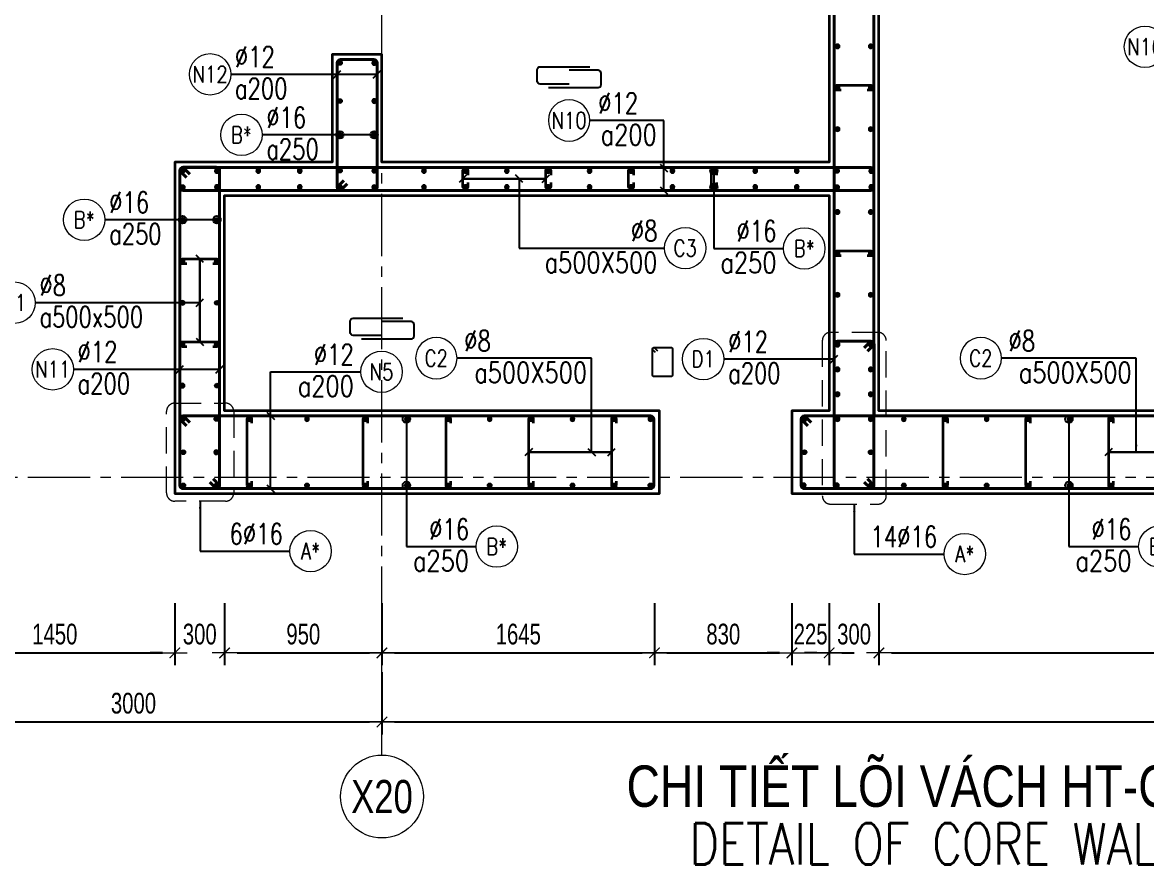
# Model space of a CAD drawing. Header units: millimetres. Extents: x 738475 to 1279438, y -34239 to 156422.
# Drawn here: x 1063583 to 1070368, y 47379 to 52462 of the extents above; entities that cross this region are included whole.
import ezdxf
from ezdxf.enums import TextEntityAlignment as Align

# ---------------------------------------------------------------- set-up
doc = ezdxf.new("R2010")
doc.units = ezdxf.units.MM
doc.header["$MEASUREMENT"] = 0
for name, pattern in [('HIDDEN2', [4.7625, 3.175, -1.5875]), ('HT_Dim Grid$0$CENTER2', [1.125, 0.75, -0.125, 0.125, -0.125]), ('HT_Grid$0$CENTER2', [1.125, 0.75, -0.125, 0.125, -0.125])]:
    doc.linetypes.add(name, pattern=pattern)
doc.layers.get('0').update_dxf_attribs({"lineweight": 20})
doc.layers.get('Defpoints').update_dxf_attribs({"color": 151, "lineweight": 9})
for name, color, linetype, lineweight in [('HT_Dim Grid$0$NDC_S_AXIS', 5, 'HT_Dim Grid$0$CENTER2', 13), ('HT_Dim Grid$0$NDC_S_SYMBOL', 1, 'Continuous', 15), ('HT_Dim Grid$0$NDC_S_TEXT SYMBOL', 7, 'Continuous', 20), ('HT_Grid$0$NDC_S_AXIS', 5, 'HT_Grid$0$CENTER2', 13), ('KC-LEADER', 153, 'Continuous', 18), ('KC-THEP', 6, 'Continuous', 40), ('NDC_S_ANNO', 7, 'Continuous', 20), ('NDC_S_DIM', 1, 'Continuous', 15), ('NDC_S_ENG TITLE', 3, 'Continuous', 20), ('NDC_S_HIDDEN', 8, 'HIDDEN2', 13), ('NDC_S_LEADER', 1, 'Continuous', 15), ('NDC_S_REBAR', 4, 'Continuous', 35), ('NDC_S_STIRRUP', 4, 'Continuous', 40), ('NDC_S_TEXT SYMBOL', 7, 'Continuous', 20), ('NDC_S_VN TEXT', 7, 'Continuous', 20), ('NDC_S_VN TITLE', 6, 'Continuous', 35), ('NDC_S_WALL', 6, 'Continuous', 35)]:
    doc.layers.add(name, color=color, linetype=linetype, lineweight=lineweight)
doc.layers.add('Leader', color=6, linetype='Continuous')
doc.layers.add('Ligature', color=1, linetype='Continuous')
doc.styles.add('HT_Dim Grid$0$NDC_ANNO', font='', dxfattribs={"width": 0.8})
doc.styles.add('NDC_ANNO', font='', dxfattribs={"width": 0.8})
doc.styles.add('NDC_DIM', font='', dxfattribs={"width": 0.75})
doc.styles.add('NDC_EN TXT', font='romans.shx', dxfattribs={"width": 0.8})
doc.styles.add('NDC_VIE TXT', font='arial.ttf', dxfattribs={"width": 0.8})
doc.styles.get('HT_Dim Grid$0$NDC_ANNO').set_extended_font_data('Dotum')
doc.styles.get('NDC_ANNO').set_extended_font_data('Dotum')
doc.styles.get('NDC_DIM').set_extended_font_data('Dotum')
doc.dimstyles.new('NDC_dim_30', dxfattribs={"dimscale": 30, "dimtxt": 2.5, "dimasz": 1.5, "dimexe": 1.5, "dimexo": 2.5, "dimgap": 1, "dimtad": 1, "dimdec": 0, "dimzin": 0, "dimdsep": 46, "dimtxsty": 'NDC_DIM', "dimblk": 'DIMMARK', "dimcen": 0.09, "dimdle": 1.2, "dimclrd": 1, "dimclre": 1, "dimclrt": 3, "dimadec": 0, "dimazin": 0, "dimtfac": 1, "dimtdec": 0, "dimtix": 1, "dimtofl": 0, "dimtmove": 0, "dimatfit": 3, "dimfxl": 6, "dimfxlon": 1, "dimtolj": 1, "dimtzin": 0, "dimarcsym": 0})
doc.dimstyles.new('NDC_dim_50', dxfattribs={"dimscale": 50, "dimtxt": 2.5, "dimasz": 1.5, "dimexe": 1.5, "dimexo": 2.5, "dimgap": 1, "dimtad": 1, "dimdec": 0, "dimzin": 0, "dimdsep": 46, "dimtxsty": 'NDC_DIM', "dimblk": 'DIMMARK', "dimcen": 0.09, "dimdle": 1.2, "dimclrd": 1, "dimclre": 1, "dimclrt": 3, "dimadec": 0, "dimazin": 0, "dimtfac": 1, "dimtdec": 0, "dimtix": 1, "dimtofl": 0, "dimtmove": 0, "dimatfit": 3, "dimfxl": 6, "dimfxlon": 1, "dimtolj": 1, "dimtzin": 0, "dimarcsym": 0})

# ---------------------------------------------------------------- blocks, each defined once
blk = doc.blocks.new('THEP')
at = {"layer": 'KC-LEADER', "color": 6}
blk.add_circle((0, 0), 14, dxfattribs=at)
at = {"layer": 'KC-THEP'}
for p, q in [((-14, 0), (14, 0)), ((9.9, 9.9), (-9.9, -9.9)), ((-9.9, 9.9), (9.9, -9.9)), ((0, 14), (0, -14))]:
    blk.add_line(p, q, dxfattribs=at)
blk = doc.blocks.new('DIMMARK')
at = {"layer": 'NDC_S_DIM', "color": 1}
blk.add_line((-1.5, 0), (1, 0), dxfattribs=at)
at = {"layer": 'NDC_S_DIM', "color": 2, "const_width": 0.1}
blk.add_lwpolyline([(-0.424, -0.424), (0.424, 0.424)], dxfattribs=at)
blk = doc.blocks.new('*U10')
blk.add_circle((2.5, 0), 2.5)
at = {"layer": 'NDC_S_VN TEXT', "color": 3, "style": 'NDC_EN TXT'}
for tag, width, p in [('DK2', 0.75, (-0.85, 0.85)), ('KC2', 0.8, (-0.85, -2.97))]:
    blk.add_attdef(tag, text='', height=2.5, dxfattribs=dict(at, width=width)).set_placement(p, align=Align.RIGHT)
at = {"layer": 'NDC_S_VN TEXT', "color": 7, "style": 'NDC_EN TXT', "width": 0.8}
blk.add_attdef('SH3', text='', height=2, dxfattribs=at).set_placement((2.5, 0), align=Align.MIDDLE)
blk = doc.blocks.new('*U11')
blk.add_circle((-2.5, 0), 2.5)
at = {"layer": 'NDC_S_VN TEXT', "color": 3, "style": 'NDC_EN TXT', "width": 0.75}
for tag, p in [('DK1', (0.5, 0.85)), ('KC1', (0.5, -2.97))]:
    blk.add_attdef(tag, p, '', height=2.5, dxfattribs=at)
at = {"layer": 'NDC_S_VN TEXT', "color": 7, "style": 'NDC_EN TXT', "width": 0.8}
blk.add_attdef('SH2', text='', height=2, dxfattribs=at).set_placement((-2.5, 0), align=Align.MIDDLE)
blk = doc.blocks.new('*U9')
blk.add_circle((2.5, 0), 2.5)
at = {"layer": 'NDC_S_VN TEXT', "color": 3, "style": 'NDC_EN TXT', "width": 0.75}
blk.add_attdef('DK2', text='', height=2.5, dxfattribs=at).set_placement((-0.85, 0.85), align=Align.RIGHT)
at = {"layer": 'NDC_S_VN TEXT', "color": 7, "style": 'NDC_EN TXT', "width": 0.8}
blk.add_attdef('SH3', text='', height=2, dxfattribs=at).set_placement((2.5, 0), align=Align.MIDDLE)
blk = doc.blocks.new('A$C72321851')
at = {"layer": 'Ligature'}
for points in [[(-60.9, -129.3), (-60.9, 170.9, -0.414214), (-43.3, 188.5), (25.8, 188.5, -0.414214), (43.4, 170.9), (43.4, -4.3)], [(-39.7, -4.3), (-39.7, -179.5, 0.414214), (-22.1, -197.1), (47, -197.1, 0.414214), (64.6, -179.5), (64.6, 120.7)]]:
    blk.add_lwpolyline(points, format="xyb", dxfattribs=at)
blk = doc.blocks.new('*U12')
blk.add_circle((-2.5, 0), 2.5)
at = {"layer": 'NDC_S_VN TEXT', "color": 3, "style": 'NDC_EN TXT', "width": 0.75}
for tag, p in [('DK1', (0.5, 0.85)), ('KC1', (0.5, -2.97))]:
    blk.add_attdef(tag, p, '', height=2.5, dxfattribs=at)
at = {"layer": 'NDC_S_VN TEXT', "color": 7, "style": 'NDC_EN TXT', "width": 0.8}
blk.add_attdef('SH2', text='', height=2, dxfattribs=at).set_placement((-2.5, 0), align=Align.MIDDLE)
blk = doc.blocks.new('*D759')
at = {"layer": 'Defpoints', "color": 0, "ltscale": 200, "transparency": 16777216}
for p in [(1063053.3, 50539), (1064503.3, 50539), (1064503.3, 48656.8)]:
    blk.add_point(p, dxfattribs=at)
at = {"layer": 'NDC_S_DIM', "color": 1, "lineweight": -2, "ltscale": 200, "transparency": 16777216}
for p, q in [((1063053.3, 48956.8), (1063053.3, 48581.8)), ((1064503.3, 48956.8), (1064503.3, 48581.8)), ((1063128.3, 48656.8), (1064428.3, 48656.8))]:
    blk.add_line(p, q, dxfattribs=at)
at = {"layer": 'NDC_S_DIM', "color": 1, "lineweight": -2, "ltscale": 200, "transparency": 16777216, "xscale": 75, "yscale": 75, "zscale": 75, "rotation": 180}
blk.add_blockref('DIMMARK', (1063053.3, 48656.8), dxfattribs=at)
at = {"layer": 'NDC_S_DIM', "color": 1, "lineweight": -2, "ltscale": 200, "transparency": 16777216, "xscale": 75, "yscale": 75, "zscale": 75}
blk.add_blockref('DIMMARK', (1064503.3, 48656.8), dxfattribs=at)
at = {"layer": 'NDC_S_DIM', "color": 3, "ltscale": 200, "transparency": 16777216, "insert": (1063778.3, 48769.4), "char_height": 125, "attachment_point": 5, "style": 'NDC_DIM'}
blk.add_mtext('\\A1;1450', dxfattribs=at)
blk = doc.blocks.new('*D760')
at = {"layer": 'Defpoints', "color": 0, "ltscale": 200, "transparency": 16777216}
for p in [(1064503.3, 50539), (1064803.3, 50539), (1064803.3, 48656.8)]:
    blk.add_point(p, dxfattribs=at)
at = {"layer": 'NDC_S_DIM', "color": 1, "lineweight": -2, "ltscale": 200, "transparency": 16777216}
for p, q in [((1064503.3, 48956.8), (1064503.3, 48581.8)), ((1064803.3, 48956.8), (1064803.3, 48581.8)), ((1064428.3, 48656.8), (1064353.3, 48656.8)), ((1064878.3, 48656.8), (1064953.3, 48656.8))]:
    blk.add_line(p, q, dxfattribs=at)
at = {"layer": 'NDC_S_DIM', "color": 1, "lineweight": -2, "ltscale": 200, "transparency": 16777216, "xscale": 75, "yscale": 75, "zscale": 75}
blk.add_blockref('DIMMARK', (1064503.3, 48656.8), dxfattribs=at)
at = {"layer": 'NDC_S_DIM', "color": 1, "lineweight": -2, "ltscale": 200, "transparency": 16777216, "xscale": 75, "yscale": 75, "zscale": 75, "rotation": 180}
blk.add_blockref('DIMMARK', (1064803.3, 48656.8), dxfattribs=at)
at = {"layer": 'NDC_S_DIM', "color": 3, "ltscale": 200, "transparency": 16777216, "insert": (1064653.3, 48769.4), "char_height": 125, "attachment_point": 5, "style": 'NDC_DIM'}
blk.add_mtext('\\A1;300', dxfattribs=at)
blk = doc.blocks.new('*D761')
at = {"layer": 'Defpoints', "color": 0, "ltscale": 200, "transparency": 16777216}
for p in [(1064803.3, 50539), (1065753.3, 49497.3), (1065753.3, 48656.8)]:
    blk.add_point(p, dxfattribs=at)
at = {"layer": 'NDC_S_DIM', "color": 1, "lineweight": -2, "ltscale": 200, "transparency": 16777216}
for p, q in [((1064803.3, 48956.8), (1064803.3, 48581.8)), ((1065753.3, 48956.8), (1065753.3, 48581.8)), ((1064878.3, 48656.8), (1065678.3, 48656.8))]:
    blk.add_line(p, q, dxfattribs=at)
at = {"layer": 'NDC_S_DIM', "color": 1, "lineweight": -2, "ltscale": 200, "transparency": 16777216, "xscale": 75, "yscale": 75, "zscale": 75, "rotation": 180}
blk.add_blockref('DIMMARK', (1064803.3, 48656.8), dxfattribs=at)
at = {"layer": 'NDC_S_DIM', "color": 1, "lineweight": -2, "ltscale": 200, "transparency": 16777216, "xscale": 75, "yscale": 75, "zscale": 75}
blk.add_blockref('DIMMARK', (1065753.3, 48656.8), dxfattribs=at)
at = {"layer": 'NDC_S_DIM', "color": 3, "ltscale": 200, "transparency": 16777216, "insert": (1065278.3, 48769.4), "char_height": 125, "attachment_point": 5, "style": 'NDC_DIM'}
blk.add_mtext('\\A1;950', dxfattribs=at)
blk = doc.blocks.new('*D762')
at = {"layer": 'Defpoints', "color": 0, "ltscale": 200, "transparency": 16777216}
for p in [(1068453.3, 50539), (1068753.3, 50539), (1068753.3, 48656.8)]:
    blk.add_point(p, dxfattribs=at)
at = {"layer": 'NDC_S_DIM', "color": 1, "lineweight": -2, "ltscale": 200, "transparency": 16777216}
for p, q in [((1068453.3, 48956.8), (1068453.3, 48581.8)), ((1068753.3, 48956.8), (1068753.3, 48581.8)), ((1068378.3, 48656.8), (1068303.3, 48656.8)), ((1068828.3, 48656.8), (1068903.3, 48656.8))]:
    blk.add_line(p, q, dxfattribs=at)
at = {"layer": 'NDC_S_DIM', "color": 1, "lineweight": -2, "ltscale": 200, "transparency": 16777216, "xscale": 75, "yscale": 75, "zscale": 75}
blk.add_blockref('DIMMARK', (1068453.3, 48656.8), dxfattribs=at)
at = {"layer": 'NDC_S_DIM', "color": 1, "lineweight": -2, "ltscale": 200, "transparency": 16777216, "xscale": 75, "yscale": 75, "zscale": 75, "rotation": 180}
blk.add_blockref('DIMMARK', (1068753.3, 48656.8), dxfattribs=at)
at = {"layer": 'NDC_S_DIM', "color": 3, "ltscale": 200, "transparency": 16777216, "insert": (1068603.3, 48769.4), "char_height": 125, "attachment_point": 5, "style": 'NDC_DIM'}
blk.add_mtext('\\A1;300', dxfattribs=at)
blk = doc.blocks.new('*D763')
at = {"layer": 'Defpoints', "color": 0, "ltscale": 200, "transparency": 16777216}
for p in [(1062753.3, 49779.7), (1065753.3, 49497.3), (1065753.3, 48239.7)]:
    blk.add_point(p, dxfattribs=at)
at = {"layer": 'NDC_S_DIM', "color": 1, "lineweight": -2, "ltscale": 200, "transparency": 16777216}
for p, q in [((1062753.3, 48539.7), (1062753.3, 48164.7)), ((1065753.3, 48539.7), (1065753.3, 48164.7)), ((1062828.3, 48239.7), (1065678.3, 48239.7))]:
    blk.add_line(p, q, dxfattribs=at)
at = {"layer": 'NDC_S_DIM', "color": 1, "lineweight": -2, "ltscale": 200, "transparency": 16777216, "xscale": 75, "yscale": 75, "zscale": 75, "rotation": 180}
blk.add_blockref('DIMMARK', (1062753.3, 48239.7), dxfattribs=at)
at = {"layer": 'NDC_S_DIM', "color": 1, "lineweight": -2, "ltscale": 200, "transparency": 16777216, "xscale": 75, "yscale": 75, "zscale": 75}
blk.add_blockref('DIMMARK', (1065753.3, 48239.7), dxfattribs=at)
at = {"layer": 'NDC_S_DIM', "color": 3, "ltscale": 200, "transparency": 16777216, "insert": (1064253.3, 48352.3), "char_height": 125, "attachment_point": 5, "style": 'NDC_DIM'}
blk.add_mtext('\\A1;3000', dxfattribs=at)
blk = doc.blocks.new('*D776')
at = {"layer": 'Defpoints', "color": 0, "ltscale": 200, "transparency": 16777216}
for p in [(1061191.5, 50117.9), (1064061, 50117.9), (1064061, 49717.9)]:
    blk.add_point(p, dxfattribs=at)
at = {"layer": 'NDC_S_DIM', "color": 1, "lineweight": -2, "ltscale": 200, "transparency": 16777216}
for p, q in [((1061491.5, 50117.9), (1061116.5, 50117.9)), ((1061191.5, 49792.9), (1061191.5, 50042.9)), ((1061491.5, 49717.9), (1061116.5, 49717.9))]:
    blk.add_line(p, q, dxfattribs=at)
at = {"layer": 'NDC_S_DIM', "color": 1, "lineweight": -2, "ltscale": 200, "transparency": 16777216, "xscale": 75, "yscale": 75, "zscale": 75}
for p, rotation in [((1061191.5, 50117.9), 90), ((1061191.5, 49717.9), 270)]:
    blk.add_blockref('DIMMARK', p, dxfattribs=dict(at, rotation=rotation))
at = {"layer": 'NDC_S_DIM', "color": 3, "ltscale": 200, "transparency": 16777216, "insert": (1061079, 49917.9), "char_height": 125, "attachment_point": 5, "rotation": 90, "style": 'NDC_DIM'}
blk.add_mtext('\\A1;400', dxfattribs=at)
blk = doc.blocks.new('*U19')
at = {"layer": 'HT_Dim Grid$0$NDC_S_SYMBOL'}
blk.add_line((0, 5), (0, 9), dxfattribs=at)
blk.add_circle((0, 0), 5, dxfattribs=at)
at = {"layer": 'HT_Dim Grid$0$NDC_S_TEXT SYMBOL', "color": 7, "style": 'HT_Dim Grid$0$NDC_ANNO', "width": 0.8}
blk.add_attdef('GRID', text='', height=4, dxfattribs=at).set_placement((0, 0), align=Align.MIDDLE)
blk = doc.blocks.new('*D784')
at = {"layer": 'Defpoints', "color": 0, "ltscale": 200, "transparency": 16777216}
for p in [(1064061, 49717.9), (1061191.5, 49617.9), (1062753.3, 49617.9)]:
    blk.add_point(p, dxfattribs=at)
at = {"layer": 'NDC_S_DIM', "color": 1, "lineweight": -2, "ltscale": 200, "transparency": 16777216}
for p, q in [((1061191.5, 49792.9), (1061191.5, 49867.9)), ((1061491.5, 49717.9), (1061116.5, 49717.9)), ((1061491.5, 49617.9), (1061116.5, 49617.9)), ((1061191.5, 49542.9), (1061191.5, 49467.9))]:
    blk.add_line(p, q, dxfattribs=at)
at = {"layer": 'NDC_S_DIM', "color": 1, "lineweight": -2, "ltscale": 200, "transparency": 16777216, "xscale": 75, "yscale": 75, "zscale": 75}
for p, rotation in [((1061191.5, 49717.9), 270), ((1061191.5, 49617.9), 90)]:
    blk.add_blockref('DIMMARK', p, dxfattribs=dict(at, rotation=rotation))
at = {"layer": 'NDC_S_DIM', "color": 3, "ltscale": 200, "transparency": 16777216, "insert": (1061079, 49667.9), "char_height": 125, "attachment_point": 5, "rotation": 90, "style": 'NDC_DIM'}
blk.add_mtext('\\A1;100', dxfattribs=at)
blk = doc.blocks.new('*D788')
at = {"layer": 'Defpoints', "color": 0, "ltscale": 200, "transparency": 16777216}
for p in [(1077758.6, 49996.7), (1065753.3, 49497.3), (1077758.6, 48239.7)]:
    blk.add_point(p, dxfattribs=at)
at = {"layer": 'NDC_S_DIM', "color": 1, "lineweight": -2, "ltscale": 200, "transparency": 16777216}
for p, q in [((1065753.3, 48539.7), (1065753.3, 48164.7)), ((1077758.6, 48539.7), (1077758.6, 48164.7)), ((1065828.3, 48239.7), (1077683.6, 48239.7))]:
    blk.add_line(p, q, dxfattribs=at)
at = {"layer": 'NDC_S_DIM', "color": 1, "lineweight": -2, "ltscale": 200, "transparency": 16777216, "xscale": 75, "yscale": 75, "zscale": 75, "rotation": 180}
blk.add_blockref('DIMMARK', (1065753.3, 48239.7), dxfattribs=at)
at = {"layer": 'NDC_S_DIM', "color": 1, "lineweight": -2, "ltscale": 200, "transparency": 16777216, "xscale": 75, "yscale": 75, "zscale": 75}
blk.add_blockref('DIMMARK', (1077758.6, 48239.7), dxfattribs=at)
at = {"layer": 'NDC_S_DIM', "color": 3, "ltscale": 200, "transparency": 16777216, "insert": (1071756, 48352.3), "char_height": 125, "attachment_point": 5, "style": 'NDC_DIM'}
blk.add_mtext('\\A1;12005', dxfattribs=at)
blk = doc.blocks.new('Drawing name_symbol')
at = {"layer": 'NDC_S_ENG TITLE', "style": 'NDC_EN TXT', "width": 0.8}
blk.add_attdef('SECTDET1', text='', height=5, dxfattribs=at).set_placement((0, 1.01), align=Align.CENTER)
at = {"layer": 'NDC_S_TEXT SYMBOL', "lineweight": 25, "style": 'NDC_ANNO', "width": 0.8}
blk.add_attdef('SSCALE', text='', height=2.5, dxfattribs=at).set_placement((0, -4), align=Align.CENTER)
at = {"layer": 'NDC_S_VN TITLE', "style": 'NDC_VIE TXT', "width": 0.8}
blk.add_attdef('SECTDET2', text='', height=5, dxfattribs=at).set_placement((0, 7.97), align=Align.CENTER)
blk = doc.blocks.new('*D794')
at = {"layer": 'Defpoints', "color": 0, "ltscale": 200, "transparency": 16777216}
for p in [(1067398.8, 49617.9), (1065753.3, 49497.3), (1067398.8, 48656.8)]:
    blk.add_point(p, dxfattribs=at)
at = {"layer": 'NDC_S_DIM', "color": 1, "lineweight": -2, "ltscale": 200, "transparency": 16777216}
for p, q in [((1065753.3, 48956.8), (1065753.3, 48581.8)), ((1067398.8, 48956.8), (1067398.8, 48581.8)), ((1065828.3, 48656.8), (1067323.8, 48656.8))]:
    blk.add_line(p, q, dxfattribs=at)
at = {"layer": 'NDC_S_DIM', "color": 1, "lineweight": -2, "ltscale": 200, "transparency": 16777216, "xscale": 75, "yscale": 75, "zscale": 75, "rotation": 180}
blk.add_blockref('DIMMARK', (1065753.3, 48656.8), dxfattribs=at)
at = {"layer": 'NDC_S_DIM', "color": 1, "lineweight": -2, "ltscale": 200, "transparency": 16777216, "xscale": 75, "yscale": 75, "zscale": 75}
blk.add_blockref('DIMMARK', (1067398.8, 48656.8), dxfattribs=at)
at = {"layer": 'NDC_S_DIM', "color": 3, "ltscale": 200, "transparency": 16777216, "insert": (1066576.1, 48769.4), "char_height": 125, "attachment_point": 5, "style": 'NDC_DIM'}
blk.add_mtext('\\A1;1645', dxfattribs=at)
blk = doc.blocks.new('*D798')
at = {"layer": 'Defpoints', "color": 0, "ltscale": 200, "transparency": 16777216}
for p in [(1067398.8, 49617.9), (1068228.3, 49617.9), (1068228.3, 48656.8)]:
    blk.add_point(p, dxfattribs=at)
at = {"layer": 'NDC_S_DIM', "color": 1, "lineweight": -2, "ltscale": 200, "transparency": 16777216}
for p, q in [((1067398.8, 48956.8), (1067398.8, 48581.8)), ((1068228.3, 48956.8), (1068228.3, 48581.8)), ((1067473.8, 48656.8), (1068153.3, 48656.8))]:
    blk.add_line(p, q, dxfattribs=at)
at = {"layer": 'NDC_S_DIM', "color": 1, "lineweight": -2, "ltscale": 200, "transparency": 16777216, "xscale": 75, "yscale": 75, "zscale": 75, "rotation": 180}
blk.add_blockref('DIMMARK', (1067398.8, 48656.8), dxfattribs=at)
at = {"layer": 'NDC_S_DIM', "color": 1, "lineweight": -2, "ltscale": 200, "transparency": 16777216, "xscale": 75, "yscale": 75, "zscale": 75}
blk.add_blockref('DIMMARK', (1068228.3, 48656.8), dxfattribs=at)
at = {"layer": 'NDC_S_DIM', "color": 3, "ltscale": 200, "transparency": 16777216, "insert": (1067813.6, 48769.4), "char_height": 125, "attachment_point": 5, "style": 'NDC_DIM'}
blk.add_mtext('\\A1;830', dxfattribs=at)
blk = doc.blocks.new('*D799')
at = {"layer": 'Defpoints', "color": 0, "ltscale": 200, "transparency": 16777216}
for p in [(1068453.3, 50117.9), (1068228.3, 49617.9), (1068453.3, 48656.8)]:
    blk.add_point(p, dxfattribs=at)
at = {"layer": 'NDC_S_DIM', "color": 1, "lineweight": -2, "ltscale": 200, "transparency": 16777216}
for p, q in [((1068228.3, 48956.8), (1068228.3, 48581.8)), ((1068453.3, 48956.8), (1068453.3, 48581.8)), ((1068153.3, 48656.8), (1068078.3, 48656.8)), ((1068528.3, 48656.8), (1068603.3, 48656.8))]:
    blk.add_line(p, q, dxfattribs=at)
at = {"layer": 'NDC_S_DIM', "color": 1, "lineweight": -2, "ltscale": 200, "transparency": 16777216, "xscale": 75, "yscale": 75, "zscale": 75}
blk.add_blockref('DIMMARK', (1068228.3, 48656.8), dxfattribs=at)
at = {"layer": 'NDC_S_DIM', "color": 1, "lineweight": -2, "ltscale": 200, "transparency": 16777216, "xscale": 75, "yscale": 75, "zscale": 75, "rotation": 180}
blk.add_blockref('DIMMARK', (1068453.3, 48656.8), dxfattribs=at)
at = {"layer": 'NDC_S_DIM', "color": 3, "ltscale": 200, "transparency": 16777216, "insert": (1068340.8, 48769.4), "char_height": 125, "attachment_point": 5, "style": 'NDC_DIM'}
blk.add_mtext('\\A1;225', dxfattribs=at)
blk = doc.blocks.new('*D800')
at = {"layer": 'Defpoints', "color": 0, "ltscale": 200, "transparency": 16777216}
for p in [(1068753.3, 50539), (1072653.3, 49617.9), (1072653.3, 48656.8)]:
    blk.add_point(p, dxfattribs=at)
at = {"layer": 'NDC_S_DIM', "color": 1, "lineweight": -2, "ltscale": 200, "transparency": 16777216}
for p, q in [((1068753.3, 48956.8), (1068753.3, 48581.8)), ((1072653.3, 48956.8), (1072653.3, 48581.8)), ((1068828.3, 48656.8), (1072578.3, 48656.8))]:
    blk.add_line(p, q, dxfattribs=at)
at = {"layer": 'NDC_S_DIM', "color": 1, "lineweight": -2, "ltscale": 200, "transparency": 16777216, "xscale": 75, "yscale": 75, "zscale": 75, "rotation": 180}
blk.add_blockref('DIMMARK', (1068753.3, 48656.8), dxfattribs=at)
at = {"layer": 'NDC_S_DIM', "color": 1, "lineweight": -2, "ltscale": 200, "transparency": 16777216, "xscale": 75, "yscale": 75, "zscale": 75}
blk.add_blockref('DIMMARK', (1072653.3, 48656.8), dxfattribs=at)
at = {"layer": 'NDC_S_DIM', "color": 3, "ltscale": 200, "transparency": 16777216, "insert": (1070703.3, 48769.4), "char_height": 125, "attachment_point": 5, "style": 'NDC_DIM'}
blk.add_mtext('\\A1;3900', dxfattribs=at)

msp = doc.modelspace()

# ---------------------------------------------------------------- linework, layer by layer
msp.add_circle((1070359.07, 52315.23), 125)
at = {"layer": 'HT_Grid$0$NDC_S_AXIS', "ltscale": 500}
for p, q in [((1065753.349, 48239.68), (1065753.349, 60394.76)), ((1060803.973, 49717.916), (1079616.991, 49717.916))]:
    msp.add_line(p, q, dxfattribs=at)
at = {"layer": 'Ligature'}
msp.add_lwpolyline([(1067404.487, 50469.294), (1067388.521, 50485.26, -0.66817864), (1067394.295, 50499.198), (1067498.924, 50499.198, -0.41421356), (1067507.089, 50491.033), (1067507.088, 50333.926, -0.41421356), (1067498.924, 50325.761), (1067394.295, 50325.761, -0.41421356), (1067386.13, 50333.926), (1067386.13, 50491.033, -0.66817864), (1067400.068, 50496.807), (1067416.034, 50480.841)], format="xyb", dxfattribs=at)
at = {"layer": 'NDC_S_HIDDEN', "ltscale": 50}
for points in [[(1068461.464, 49554.828), (1068747.533, 49554.828, 0.41421356), (1068797.533, 49604.828), (1068797.533, 50541.304, 0.41421356), (1068747.533, 50591.304), (1068461.464, 50591.304, 0.41421356), (1068411.464, 50541.304), (1068411.464, 49604.828, 0.41421356)], [(1064502.667, 50164.159), (1064808.442, 50164.159, -0.41421356), (1064858.442, 50114.159), (1064858.442, 49622.237, -0.41421356), (1064808.442, 49572.237), (1064502.667, 49572.237, -0.41421356), (1064452.667, 49622.237), (1064452.667, 50114.159, -0.41421356)]]:
    msp.add_lwpolyline(points, format="xyb", close=True, dxfattribs=at)
at = {"layer": 'NDC_S_REBAR'}
for points in [[(1068524.886, 52052.916), (1068499.886, 52052.916, -1), (1068499.886, 52082.916), (1068706.91, 52082.916, -1), (1068706.91, 52052.916), (1068681.91, 52052.916)], [(1066271.861, 51496.66), (1066271.861, 51471.66, -1), (1066241.861, 51471.66), (1066241.861, 51566.067, -1), (1066271.861, 51566.067), (1066271.861, 51541.067)], [(1066771.861, 51496.66), (1066771.861, 51471.66, -1), (1066741.861, 51471.66), (1066741.861, 51566.067, -1), (1066771.861, 51566.067), (1066771.861, 51541.067)], [(1067271.861, 51496.66), (1067271.861, 51471.66, -1), (1067241.861, 51471.66), (1067241.861, 51566.067, -1), (1067271.861, 51566.067), (1067271.861, 51541.067)], [(1067771.861, 51496.66), (1067771.861, 51471.66, -1), (1067741.861, 51471.66), (1067741.861, 51566.067, -1), (1067771.861, 51566.067), (1067771.861, 51541.067)], [(1064574.98, 51004.764), (1064549.98, 51004.764, -1), (1064549.98, 51034.764), (1064757.004, 51034.764, -1), (1064757.004, 51004.764), (1064732.004, 51004.764)], [(1068524.886, 51052.916), (1068499.886, 51052.916, -1), (1068499.886, 51082.916), (1068706.91, 51082.916, -1), (1068706.91, 51052.916), (1068681.91, 51052.916)], [(1064574.98, 50504.764), (1064549.98, 50504.764, -1), (1064549.98, 50534.764), (1064757.004, 50534.764, -1), (1064757.004, 50504.764), (1064732.004, 50504.764)], [(1064968.349, 50042.916), (1064968.349, 50067.916, 1), (1064938.349, 50067.916), (1064938.349, 49667.916, 1), (1064968.349, 49667.916), (1064968.349, 49692.916)], [(1065668.459, 50042.916), (1065668.459, 50067.916, 1), (1065638.459, 50067.916), (1065638.459, 49667.916, 1), (1065668.459, 49667.916), (1065668.459, 49692.916)], [(1066168.459, 50042.916), (1066168.459, 50067.916, 1), (1066138.459, 50067.916), (1066138.459, 49667.916, 1), (1066168.459, 49667.916), (1066168.459, 49692.916)], [(1066668.459, 50042.916), (1066668.459, 50067.916, 1), (1066638.459, 50067.916), (1066638.459, 49667.916, 1), (1066668.459, 49667.916), (1066668.459, 49692.916)], [(1067168.459, 50042.916), (1067168.459, 50067.916, 1), (1067138.459, 50067.916), (1067138.459, 49667.916, 1), (1067168.459, 49667.916), (1067168.459, 49692.916)], [(1069168.459, 50042.916), (1069168.459, 50067.916, 1), (1069138.459, 50067.916), (1069138.459, 49667.916, 1), (1069168.459, 49667.916), (1069168.459, 49692.916)], [(1069668.459, 50042.916), (1069668.459, 50067.916, 1), (1069638.459, 50067.916), (1069638.459, 49667.916, 1), (1069668.459, 49667.916), (1069668.459, 49692.916)], [(1070168.459, 50042.916), (1070168.459, 50067.916, 1), (1070138.459, 50067.916), (1070138.459, 49667.916, 1), (1070168.459, 49667.916), (1070168.459, 49692.916)]]:
    msp.add_lwpolyline(points, format="xyb", dxfattribs=at)
at = {"layer": 'NDC_S_STIRRUP'}
for points in [[(1068683.349, 49707.916), (1068723.349, 49667.916, -0.41421356), (1068703.349, 49647.916), (1068503.349, 49647.916, -0.41421356), (1068483.349, 49667.916), (1068483.349, 58767.916, -0.41421356), (1068503.349, 58787.916), (1068703.349, 58787.916, -0.41421356), (1068723.349, 58767.916), (1068723.349, 49667.916, -0.41421356), (1068703.349, 49647.916), (1068663.349, 49687.916)], [(1065523.349, 51507.916), (1065483.349, 51467.916, 0.41421356), (1065503.349, 51447.916), (1065703.349, 51447.916, 0.41421356), (1065723.349, 51467.916), (1065723.349, 52217.916, 0.41421356), (1065703.349, 52237.916), (1065503.349, 52237.916, 0.41421356), (1065483.349, 52217.916), (1065483.349, 51467.916, 0.41421356), (1065503.349, 51447.916), (1065543.349, 51487.916)], [(1064573.349, 51527), (1064533.349, 51567, -0.41421356), (1064553.349, 51587), (1068703.32, 51587, -0.41421356), (1068723.32, 51567), (1068723.32, 51467.916, -0.41421356), (1068703.32, 51447.916), (1064553.349, 51447.916, -0.41421356), (1064533.349, 51467.916), (1064533.349, 51567, -0.41421356), (1064553.349, 51587), (1064593.349, 51547)], [(1064733.377, 49707.916), (1064773.377, 49667.916, -0.41421356), (1064753.377, 49647.916), (1064553.377, 49647.916, -0.41421356), (1064533.377, 49667.916), (1064533.377, 51567.916, -0.41421356), (1064553.377, 51587.916), (1064753.377, 51587.916, -0.41421356), (1064773.377, 51567.916), (1064773.377, 49667.916, -0.41421356), (1064753.377, 49647.916), (1064713.377, 49687.916)], [(1068683.459, 50477.916), (1068723.459, 50517.916, 0.41421356), (1068703.459, 50537.916), (1068503.459, 50537.916, 0.41421356), (1068483.459, 50517.916), (1068483.349, 49667.916, 0.41421356), (1068503.349, 49647.916), (1068703.349, 49647.916, 0.41421356), (1068723.349, 49667.916), (1068723.459, 50517.916, 0.41421356), (1068703.459, 50537.916), (1068663.459, 50497.916)], [(1064593.336, 50047.916), (1064553.336, 50087.916, 0.41421356), (1064533.336, 50067.916), (1064533.336, 49667.916, 0.41421356), (1064553.336, 49647.916), (1067373.788, 49647.916, 0.41421356), (1067393.788, 49667.916), (1067393.788, 50067.916, 0.41421356), (1067373.788, 50087.916), (1064553.336, 50087.916, 0.41421356), (1064533.336, 50067.916), (1064573.336, 50027.916)], [(1068343.308, 50047.916), (1068303.308, 50087.916, 0.41421356), (1068283.308, 50067.916), (1068283.308, 49667.916, 0.41421356), (1068303.308, 49647.916), (1072603.349, 49647.916, 0.41421356), (1072623.349, 49667.916), (1072623.349, 50067.916, 0.41421356), (1072603.349, 50087.916), (1068303.308, 50087.916, 0.41421356), (1068283.308, 50067.916), (1068323.308, 50027.916)]]:
    msp.add_lwpolyline(points, format="xyb", dxfattribs=at)
at = {"layer": 'NDC_S_WALL'}
for points in [[(1068453.349, 57017.916), (1068453.349, 51617.916), (1065753.349, 51617.916), (1065753.349, 52267.916), (1065453.349, 52267.916), (1065453.349, 51617.916), (1064503.349, 51617.916), (1064503.349, 49617.916), (1067428.349, 49617.916), (1067428.349, 50117.916), (1064803.349, 50117.916), (1064803.349, 51417.916), (1068453.349, 51417.916), (1068453.349, 50117.916), (1068228.349, 50117.916), (1068228.349, 49617.916), (1072653.349, 49617.916)], [(1072653.349, 50117.916), (1068753.349, 50117.916), (1068753.349, 55967.916), (1071553.349, 55967.916)]]:
    msp.add_lwpolyline(points, dxfattribs=at)

# ---------------------------------------------------------------- block references
at = {"layer": 'HT_Dim Grid$0$NDC_S_AXIS', "xscale": 50, "yscale": 50, "zscale": 50}
msp.add_blockref('*U19', (1065753.349, 47789.68), dxfattribs=at).add_auto_attribs({'GRID': 'X20'})
at = {"layer": 'KC-THEP', "xscale": -1}
for p, rotation in [((1068503.349, 52317.916), 350.3314355636191), ((1068703.349, 52317.916), 350.3314355636191), ((1065706.271, 52217.916), 170.331435563619), ((1068503.349, 52067.916), 350.3314355636191), ((1068703.349, 52067.916), 350.3314355636191), ((1065706.271, 51987.733), 170.331435563619), ((1065706.271, 51782.034), 170.331435563619), ((1068503.349, 51817.916), 350.3314355636191), ((1068703.349, 51817.916), 350.3314355636191), ((1064756.861, 51566.067), 170.331435563619), ((1065006.861, 51566.067), 170.331435563619), ((1065256.861, 51566.067), 170.331435563619), ((1065706.271, 51567.475), 170.331435563619), ((1066006.861, 51566.067), 170.331435563619), ((1066256.861, 51566.067), 170.331435563619), ((1066506.861, 51566.067), 170.331435563619), ((1066756.861, 51566.067), 170.331435563619), ((1067006.861, 51566.067), 170.331435563619), ((1067256.861, 51566.067), 170.331435563619), ((1067506.861, 51566.067), 170.331435563619), ((1067756.861, 51566.067), 170.331435563619), ((1068006.861, 51566.067), 170.331435563619), ((1068256.861, 51566.067), 170.331435563619), ((1068706.832, 51566.067), 170.331435563619), ((1064756.861, 51468.567), 170.331435563619), ((1065006.861, 51468.567), 170.331435563619), ((1065256.861, 51468.567), 170.331435563619), ((1065706.271, 51467.916), 170.331435563619), ((1066006.861, 51468.567), 170.331435563619), ((1066256.861, 51468.567), 170.331435563619), ((1066506.861, 51468.567), 170.331435563619), ((1066756.861, 51468.567), 170.331435563619), ((1067006.861, 51468.567), 170.331435563619), ((1067256.861, 51468.567), 170.331435563619), ((1067506.861, 51468.567), 170.331435563619), ((1067756.861, 51468.567), 170.331435563619), ((1068006.861, 51468.567), 170.331435563619), ((1068256.861, 51468.567), 170.331435563619), ((1068706.832, 51468.567), 170.331435563619), ((1068503.349, 51317.916), 350.3314355636191), ((1068703.349, 51317.916), 350.3314355636191), ((1064549.836, 51269.764), 350.3314355636191), ((1064549.836, 51019.764), 350.3314355636191), ((1068503.349, 51067.916), 350.3314355636191), ((1068703.349, 51067.916), 350.3314355636191), ((1068503.349, 50817.916), 350.3314355636191), ((1068703.349, 50817.916), 350.3314355636191), ((1064549.836, 50769.764), 350.3314355636191), ((1064549.836, 50519.764), 350.3314355636191), ((1068503.349, 50517.916), 350.3314355636191), ((1068703.349, 50517.916), 350.3314355636191), ((1068503.349, 50367.916), 350.3314355636191), ((1068703.349, 50367.916), 350.3314355636191), ((1064549.836, 50269.764), 350.3314355636191), ((1068503.349, 50217.916), 350.3314355636191), ((1068703.349, 50217.916), 350.3314355636191), ((1064953.349, 50067.916), 350.3314355636191), ((1065300.642, 50067.916), 350.3314355636191), ((1065653.459, 50067.916), 350.3314355636191), ((1065903.459, 50067.916), 350.3314355636191), ((1066153.459, 50067.916), 350.3314355636191), ((1066403.459, 50067.916), 350.3314355636191), ((1066653.459, 50067.916), 350.3314355636191), ((1066903.459, 50067.916), 350.3314355636191), ((1067153.459, 50067.916), 350.3314355636191), ((1067373.899, 50067.916), 350.3314355636191), ((1068303.308, 50067.916), 350.3314355636191), ((1068303.308, 50067.916), 350.3314355636191), ((1068503.349, 50067.916), 350.3314355636191), ((1068503.349, 50067.916), 350.3314355636191), ((1068703.349, 50067.916), 350.3314355636191), ((1068703.349, 50067.916), 350.3314355636191), ((1068903.459, 50067.916), 350.3314355636191), ((1069153.459, 50067.916), 350.3314355636191), ((1069403.459, 50067.916), 350.3314355636191), ((1069653.459, 50067.916), 350.3314355636191), ((1069903.459, 50067.916), 350.3314355636191), ((1070153.459, 50067.916), 350.3314355636191), ((1064752.696, 49867.916), 170.3314355632554), ((1068299.796, 49667.916), 350.3314355636191), ((1068299.796, 49667.916), 350.3314355636191), ((1068499.836, 49667.916), 350.3314355636191), ((1068499.836, 49667.916), 350.3314355636191)]:
    msp.add_blockref('THEP', p, dxfattribs=dict(at, rotation=rotation))
at = {"layer": 'KC-THEP'}
for p, rotation in [((1065499.247, 52217.916), 189.6685644363809), ((1065499.247, 51987.733), 189.6685644363809), ((1065499.247, 51782.034), 189.6685644363809), ((1064549.836, 51566.067), 189.6685644363809), ((1065499.247, 51567.475), 189.6685644363809), ((1068499.808, 51566.067), 189.6685644363809), ((1064549.836, 51468.567), 189.6685644363809), ((1065499.247, 51467.916), 189.6685644363809), ((1068499.808, 51468.567), 189.6685644363809), ((1064756.861, 51269.764), 9.66856443638095), ((1064756.861, 51019.764), 9.66856443638095), ((1064756.861, 50769.764), 9.66856443638095), ((1064756.861, 50519.764), 9.66856443638095), ((1064756.861, 50269.764), 9.66856443638095), ((1064550.545, 50067.916), 189.6685644363809), ((1064754.165, 50068.532), 189.6685644363809), ((1064554.057, 49867.916), 189.6685644363809), ((1068303.308, 49867.916), 9.668564436380946), ((1068303.308, 49867.916), 9.668564436380946), ((1068703.349, 49867.916), 9.668564436380946), ((1068703.349, 49867.916), 9.668564436380946), ((1064554.057, 49667.916), 189.6685644363809), ((1064757.678, 49668.532), 189.6685644363809), ((1064953.349, 49667.916), 189.6685644363809), ((1065300.642, 49667.916), 189.6685644363809), ((1065653.459, 49667.916), 189.6685644363809), ((1065903.459, 49667.916), 189.6685644363809), ((1066153.459, 49667.916), 189.6685644363809), ((1066403.459, 49667.916), 189.6685644363809), ((1066653.459, 49667.916), 189.6685644363809), ((1066903.459, 49667.916), 189.6685644363809), ((1067153.459, 49667.916), 189.6685644363809), ((1067373.899, 49667.916), 189.6685644363809), ((1068703.349, 49667.916), 189.6685644363809), ((1068703.349, 49667.916), 189.6685644363809), ((1068903.459, 49667.916), 189.6685644363809), ((1069153.459, 49667.916), 189.6685644363809), ((1069403.459, 49667.916), 189.6685644363809), ((1069653.459, 49667.916), 189.6685644363809), ((1069903.459, 49667.916), 189.6685644363809), ((1070153.459, 49667.916), 189.6685644363809)]:
    msp.add_blockref('THEP', p, dxfattribs=dict(at, rotation=rotation))
at = {"layer": 'Leader', "xscale": -1, "rotation": 270.0000000000001}
for p in [(1066887.695, 52130.002), (1065758.338, 50612.763)]:
    msp.add_blockref('A$C72321851', p, dxfattribs=at)
at = {"layer": 'NDC_S_ANNO'}
ref = msp.add_blockref('Drawing name_symbol', (1069712.934, 47328.7), dxfattribs=dict(at, xscale=50, yscale=50, zscale=50))
ref.add_attrib('SECTDET1', 'DETAIL OF CORE WALL HT-CW3', dxfattribs={"layer": 'NDC_S_ENG TITLE', "height": 250, "style": 'NDC_EN TXT', "width": 0.8}).set_placement((1069712.934, 47379.263), align=Align.CENTER)
ref.add_attrib('SECTDET2', 'CHI TIẾT LÕI VÁCH HT-CW3 TẦNG 3F', dxfattribs={"layer": 'NDC_S_VN TITLE', "height": 250, "style": 'NDC_VIE TXT', "width": 0.8}).set_placement((1069712.934, 47727.232), align=Align.CENTER)
at = {"layer": 'NDC_S_VN TEXT', "xscale": 50, "yscale": 50, "zscale": 50}
for name, p, values in [('*U11', (1064840.961, 52148.887), {'SH2': 'N12', 'DK1': '%%C12', 'KC1': 'a200'}), ('*U11', (1065030.3, 51783.527), {'SH2': 'B*', 'DK1': '%%C16', 'KC1': 'a250'}), ('*U11', (1064080.89, 51271.257), {'SH2': 'B*', 'DK1': '%%C16', 'KC1': 'a250'}), ('*U10', (1067458.774, 51099.742), {'SH3': 'C3', 'DK2': '%%c8', 'KC2': 'a500X500'}), ('*U10', (1068177.472, 51098.192), {'SH3': 'B*', 'DK2': '%%C16', 'KC2': 'a250'}), ('*U12', (1063660.179, 50770.402), {'SH2': 'C1', 'DK1': '%%c8', 'KC1': 'a500x500'}), ('*U11', (1067817.412, 50430.295), {'SH2': 'D1', 'DK1': '%%C12', 'KC1': 'a200'}), ('*U11', (1063890.989, 50368.071), {'SH2': 'N11', 'DK1': '%%C12', 'KC1': 'a200'}), ('*U10', (1065625.971, 50353.194), {'SH3': 'N5', 'DK2': '%%C12', 'KC2': 'a200'}), ('*U10', (1066321.334, 49298.203), {'SH3': 'B*', 'DK2': '%%C16', 'KC2': 'a250'}), ('*U10', (1070320.715, 49298.203), {'SH3': 'B*', 'DK2': '%%C16', 'KC2': 'a250'}), ('*U9', (1065197.432, 49270.697), {'SH3': 'A*', 'DK2': '6%%C16'}), ('*U9', (1069146.376, 49253.289), {'SH3': 'A*', 'DK2': '14%%C16'})]:
    msp.add_blockref(name, p, dxfattribs=at).add_auto_attribs(values)
at = {"layer": 'NDC_S_VN TEXT'}
ref = msp.add_blockref('*U10', (1067007.705, 51870.41), dxfattribs=dict(at, xscale=-50, yscale=50, zscale=50))
ref.add_attrib('SH3', 'N10', dxfattribs={"color": 7, "height": 100, "style": 'NDC_EN TXT', "width": 0.8}).set_placement((1066882.705, 51870.41), align=Align.MIDDLE)
ref.add_attrib('DK2', '%%C12', dxfattribs={"color": 3, "height": 125, "style": 'NDC_EN TXT', "width": 0.75}).set_placement((1067300.205, 51912.685), align=Align.RIGHT)
ref.add_attrib('KC2', 'a200', dxfattribs={"color": 3, "height": 125, "style": 'NDC_EN TXT', "width": 0.8}).set_placement((1067412.11, 51721.783), align=Align.RIGHT)
ref = msp.add_blockref('*U10', (1066206.199, 50435.258), dxfattribs=dict(at, xscale=-50, yscale=50, zscale=50))
ref.add_attrib('SH3', 'C2', dxfattribs={"color": 7, "height": 100, "style": 'NDC_EN TXT', "width": 0.8}).set_placement((1066081.199, 50435.258), align=Align.MIDDLE)
ref.add_attrib('DK2', '%%c8', dxfattribs={"color": 3, "height": 125, "style": 'NDC_EN TXT', "width": 0.75}).set_placement((1066409.413, 50477.533), align=Align.RIGHT)
ref.add_attrib('KC2', 'a500X500', dxfattribs={"color": 3, "height": 125, "style": 'NDC_EN TXT', "width": 0.8}).set_placement((1066991.556, 50286.631), align=Align.RIGHT)
ref = msp.add_blockref('*U10', (1069493.435, 50435.258), dxfattribs=dict(at, xscale=-50, yscale=50, zscale=50))
ref.add_attrib('SH3', 'C2', dxfattribs={"color": 7, "height": 100, "style": 'NDC_EN TXT', "width": 0.8}).set_placement((1069368.435, 50435.258), align=Align.MIDDLE)
ref.add_attrib('DK2', '%%c8', dxfattribs={"color": 3, "height": 125, "style": 'NDC_EN TXT', "width": 0.75}).set_placement((1069696.649, 50477.533), align=Align.RIGHT)
ref.add_attrib('KC2', 'a500X500', dxfattribs={"color": 3, "height": 125, "style": 'NDC_EN TXT', "width": 0.8}).set_placement((1070278.792, 50286.631), align=Align.RIGHT)

# ---------------------------------------------------------------- texts
at = {"layer": 'NDC_S_VN TEXT', "color": 7, "style": 'NDC_EN TXT', "width": 0.8}
msp.add_attdef('N16', text='3', height=100, dxfattribs=at).set_placement((1070359.07, 52315.23), align=Align.MIDDLE)

# ---------------------------------------------------------------- dimensions: what is measured, and where the dimension line sits
at = {"layer": 'NDC_S_DIM', "ltscale": 200}
for base, p1, p2, picture, middle in [((1064503.349, 48656.825), (1063053.349, 50539.049), (1064503.349, 50539.049), '*D759', (1063778.349, 48769.41)), ((1064803.349, 48656.825), (1064503.349, 50539.049), (1064803.349, 50539.049), '*D760', (1064653.349, 48769.41)), ((1065753.349, 48656.825), (1064803.349, 50539.049), (1065753.349, 49497.255), '*D761', (1065278.349, 48769.41)), ((1068753.349, 48656.825), (1068453.349, 50539.049), (1068753.349, 50539.049), '*D762', (1068603.349, 48769.41)), ((1072653.349, 48656.825), (1068753.349, 50539.049), (1072653.349, 49617.916), '*D800', (1070703.349, 48769.41)), ((1068453.349, 48656.825), (1068228.349, 49617.916), (1068453.349, 50117.916), '*D799', (1068340.849, 48769.41)), ((1077758.563, 48239.68), (1065753.349, 49497.255), (1077758.563, 49996.73), '*D788', (1071755.956, 48352.265)), ((1065753.349, 48239.68), (1062753.349, 49779.651), (1065753.349, 49497.255), '*D763', (1064253.349, 48352.265)), ((1067398.788, 48656.825), (1065753.349, 49497.255), (1067398.788, 49617.916), '*D794', (1066576.068, 48769.41)), ((1068228.349, 48656.825), (1067398.788, 49617.916), (1068228.349, 49617.916), '*D798', (1067813.568, 48769.41))]:
    dim = msp.add_linear_dim(base=base, p1=p1, p2=p2, dimstyle='NDC_dim_50', override={"dimtmove": 1}, dxfattribs=at)
    dim.commit()
    dim.dimension.update_dxf_attribs({"geometry": picture, "text_midpoint": middle})
dim = msp.add_linear_dim(base=(1061191.543, 50117.916), p1=(1064061.018, 49717.916), p2=(1064061.018, 50117.916), angle=90, dimstyle='NDC_dim_50', dxfattribs=at)
dim.commit()
dim.dimension.update_dxf_attribs({"geometry": '*D776', "text_midpoint": (1061078.959, 49917.916)})
dim = msp.add_linear_dim(base=(1061191.543, 49617.916), p1=(1064061.018, 49717.916), p2=(1062753.349, 49617.916), angle=90, dimstyle='NDC_dim_50', override={"dimtmove": 1}, dxfattribs=at)
dim.commit()
dim.dimension.update_dxf_attribs({"geometry": '*D784', "text_midpoint": (1061078.959, 49667.916)})

# ---------------------------------------------------------------- leaders
at = {"layer": 'NDC_S_LEADER'}
for points, override in [([(1065723.349, 52148.706), (1064840.961, 52148.706)], {"dimtad": 0, "dimldrblk": 'Oblique'}), ([(1065483.349, 52148.706), (1064840.961, 52148.706)], {"dimtad": 0, "dimldrblk": 'Oblique'}), ([(1067455.141, 51447.916), (1067455.141, 51870.229), (1067007.705, 51870.229)], {"dimgap": 1, "dimtad": 0, "dimldrblk": 'Oblique'}), ([(1067455.141, 51583.562), (1067455.141, 51870.229), (1067007.705, 51870.229)], {"dimtad": 0, "dimldrblk": 'Oblique'}), ([(1065706.271, 51783.527), (1065030.3, 51783.527)], {"dimtad": 0, "dimldrblk": 'Origin'}), ([(1065499.247, 51783.527), (1065030.3, 51783.527)], {"dimtad": 0, "dimldrblk": 'Origin'}), ([(1067756.908, 51566.345), (1067756.861, 51098.011), (1068177.472, 51098.011)], {"dimgap": 1, "dimtad": 0, "dimldrblk": 'Origin'}), ([(1066241.861, 51518.864), (1066741.861, 51518.864)], {"dimtad": 0, "dimldrblk": 'Oblique'}), ([(1066741.861, 51518.864), (1066241.861, 51518.864)], {"dimtad": 0, "dimldrblk": 'Oblique'}), ([(1066581.953, 51518.864), (1066581.953, 51099.742), (1067458.774, 51099.742)], {"dimtad": 0, "dimldrblk": 'Oblique'}), ([(1067756.861, 51467.905), (1067756.861, 51098.011), (1068177.472, 51098.011)], {"dimgap": 1, "dimtad": 0, "dimldrblk": 'Origin'}), ([(1064756.861, 51271.257), (1064080.89, 51271.257)], {"dimtad": 0, "dimldrblk": 'Origin'}), ([(1064549.836, 51271.257), (1064080.89, 51271.257)], {"dimtad": 0, "dimldrblk": 'Origin'}), ([(1064653.492, 50534.764), (1064653.492, 51034.764)], {"dimtad": 0, "dimldrblk": 'Oblique'}), ([(1064653.492, 51034.764), (1064652.902, 50534.764)], {"dimtad": 0, "dimldrblk": 'Oblique'}), ([(1064653.492, 50770.402), (1063660.179, 50770.402)], {"dimtad": 0, "dimldrblk": 'Oblique'}), ([(1067019.095, 49867.916), (1067019.095, 50435.257), (1066206.199, 50435.257)], {"dimtad": 0, "dimldrblk": 'Oblique'}), ([(1068483.349, 50430.295), (1067815.337, 50430.295)], {"dimtad": 0, "dimldrblk": 'Oblique'}), ([(1070306.331, 49867.916), (1070306.331, 50435.257), (1069493.435, 50435.257)], {"dimgap": 1, "dimtad": 0}), ([(1064773.377, 50367.89), (1063890.989, 50367.89)], {"dimtad": 0, "dimldrblk": 'Oblique'}), ([(1064533.377, 50367.89), (1063890.989, 50367.89)], {"dimtad": 0, "dimldrblk": 'Oblique'}), ([(1065081.232, 49647.916), (1065081.232, 50353.013), (1065625.97, 50353.013)], {"dimtad": 0, "dimldrblk": 'Oblique'}), ([(1065081.232, 50087.916), (1065081.232, 50353.013), (1065625.97, 50353.013)], {"dimtad": 0, "dimldrblk": 'Oblique'}), ([(1065900.722, 50067.916), (1065900.722, 49298.022), (1066321.334, 49298.022)], {"dimgap": 1, "dimtad": 0, "dimldrblk": 'Origin'}), ([(1069900.104, 50067.916), (1069900.104, 49298.022), (1070320.715, 49298.022)], {"dimgap": 1, "dimtad": 0, "dimldrblk": 'Origin'}), ([(1066638.459, 49867.916), (1067138.459, 49867.916)], {"dimtad": 0, "dimldrblk": 'Oblique'}), ([(1067138.459, 49867.916), (1066638.459, 49867.916)], {"dimtad": 0, "dimldrblk": 'Oblique'}), ([(1070138.459, 49867.916), (1070638.459, 49867.916)], {"dimtad": 0, "dimldrblk": 'Oblique'}), ([(1070638.459, 49867.916), (1070138.459, 49867.916)], {"dimtad": 0, "dimldrblk": 'Oblique'}), ([(1065900.722, 49667.916), (1065900.722, 49298.022), (1066321.334, 49298.022)], {"dimgap": 1, "dimtad": 0, "dimldrblk": 'Origin'}), ([(1069900.104, 49667.916), (1069900.104, 49298.022), (1070320.715, 49298.022)], {"dimgap": 1, "dimtad": 0, "dimldrblk": 'Origin'}), ([(1064655.555, 49572.237), (1064655.555, 49270.697), (1065197.432, 49270.697)], {"dimtad": 0}), ([(1068604.499, 49554.828), (1068604.499, 49253.289), (1069146.376, 49253.289)], {"dimtad": 0})]:
    msp.add_leader(points, dimstyle='NDC_dim_30', override=override, dxfattribs=at)

doc.saveas('drawing.dxf')
